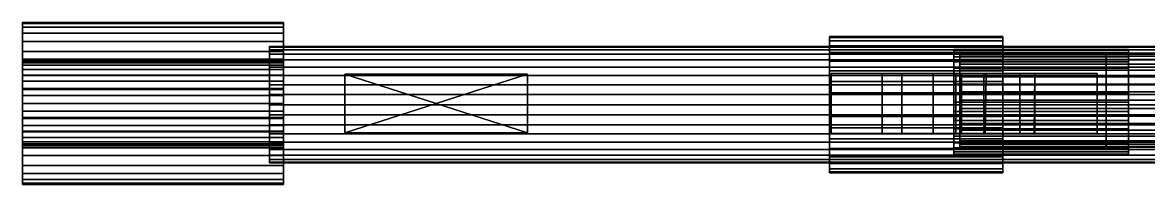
# Model space of a CAD drawing. Extents: x -1.17 to 1.57, y -0.07 to 0.07.
# Drawn here: x -1.171 to -0.647, y -0.039 to 0.037 of the extents above; entities that cross this region are included whole.
import ezdxf

# ---------------------------------------------------------------- set-up
doc = ezdxf.new("R2010")
doc.units = 0
doc.layers.add('CA_ON', color=88, linetype='CONTINUOUS')

msp = doc.modelspace()

# ---------------------------------------------------------------- meshes
at = {"layer": 'CA_ON'}
mesh = msp.add_polyface(dxfattribs=at)
corners = [(-1.1708, 0.012, 2.1026), (-1.0494, 0.012, 2.1026), (-1.0494, 0.0179, 2.1054), (-1.1708, 0.0179, 2.1054), (-1.1708, 0.0094, 2.1202), (-1.1708, 0.0233, 2.1092), (-1.1708, 0.0123, 2.1222), (-1.0494, 0.0233, 2.1092), (-1.1708, 0.0279, 2.1138), (-1.1708, 0.0149, 2.1248), (-1.0494, 0.0279, 2.1138), (-1.1708, 0.0317, 2.1192), (-1.1708, 0.0169, 2.1277), (-1.0494, 0.0317, 2.1192), (-1.0494, 0.0149, 2.1248), (-1.0494, 0.0169, 2.1277), (-1.1708, 0.0345, 2.1251), (-1.1708, 0.0185, 2.1309), (-1.0494, 0.0345, 2.1251), (-1.0494, 0.0185, 2.1309), (-1.1708, 0.0362, 2.1315), (-1.1708, 0.0194, 2.1344), (-1.0494, 0.0362, 2.1315), (-1.0494, 0.0194, 2.1344), (-1.1708, 0.0367, 2.138), (-1.1708, 0.0197, 2.138), (-1.0494, 0.0367, 2.138), (-1.0494, 0.0197, 2.138), (-1.1708, 0.0362, 2.1445), (-1.1708, 0.0194, 2.1416), (-1.0494, 0.0362, 2.1445), (-1.0494, 0.0194, 2.1416), (-1.1708, 0.0345, 2.1509), (-1.1708, 0.0185, 2.145), (-1.0494, 0.0345, 2.1509), (-1.0494, 0.0185, 2.145), (-1.1708, 0.0317, 2.1568), (-1.1708, 0.0169, 2.1483), (-1.0494, 0.0317, 2.1568), (-1.0494, 0.0169, 2.1483), (-1.1708, 0.0279, 2.1622), (-1.1708, 0.0149, 2.1512), (-1.0494, 0.0279, 2.1622), (-1.0494, 0.0149, 2.1512), (-1.1708, 0.0233, 2.1668), (-1.1708, 0.0123, 2.1538), (-1.0494, 0.0233, 2.1668), (-1.1708, 0.0179, 2.1706), (-1.1708, 0.0094, 2.1558), (-1.0494, 0.0179, 2.1706)]
mesh.append_faces([[corners[k] for k in face] for face in [(0, 1, 2, 3), (4, 3, 5, 6), (3, 2, 7, 5), (6, 5, 8, 9), (5, 7, 10, 8), (9, 8, 11, 12), (8, 10, 13, 11), (14, 9, 12, 15), (12, 11, 16, 17), (11, 13, 18, 16), (15, 12, 17, 19), (17, 16, 20, 21), (16, 18, 22, 20), (19, 17, 21, 23), (21, 20, 24, 25), (20, 22, 26, 24), (23, 21, 25, 27), (25, 24, 28, 29), (24, 26, 30, 28), (27, 25, 29, 31), (29, 28, 32, 33), (28, 30, 34, 32), (31, 29, 33, 35), (33, 32, 36, 37), (32, 34, 38, 36), (35, 33, 37, 39), (37, 36, 40, 41), (36, 38, 42, 40), (39, 37, 41, 43), (41, 40, 44, 45), (40, 42, 46, 44), (45, 44, 47, 48), (44, 46, 49, 47)]])
mesh = msp.add_polyface(dxfattribs=at)
corners = [(-1.0494, -0.0009, 2.1003), (-1.0494, -0.0009, 2.1174), (-1.0494, 0.0027, 2.1177), (-1.0494, 0.0056, 2.1009), (-1.0494, 0.0061, 2.1186), (-1.0494, 0.012, 2.1026), (-1.0494, 0.0094, 2.1202), (-1.0494, 0.0179, 2.1054), (-1.0494, 0.0123, 2.1222), (-1.0494, 0.0233, 2.1092), (-1.0494, 0.0149, 2.1248), (-1.0494, 0.0279, 2.1138), (-1.0494, 0.0169, 2.1277), (-1.0494, 0.0317, 2.1192), (-1.0494, 0.0185, 2.1309), (-1.0494, 0.0345, 2.1251), (-1.0494, 0.0194, 2.1344), (-1.0494, 0.0362, 2.1315), (-1.0494, 0.0197, 2.138), (-1.0494, 0.0367, 2.138), (-1.0494, 0.0194, 2.1416), (-1.0494, 0.0362, 2.1445), (-1.0494, 0.0185, 2.145), (-1.0494, 0.0345, 2.1509), (-1.0494, 0.0169, 2.1483), (-1.0494, 0.0317, 2.1568), (-1.0494, 0.0149, 2.1512), (-1.0494, 0.0279, 2.1622), (-1.0494, 0.0123, 2.1538), (-1.0494, 0.0233, 2.1668), (-1.0494, 0.0094, 2.1558), (-1.0494, 0.0179, 2.1706), (-1.0494, 0.0061, 2.1574), (-1.0494, 0.012, 2.1734), (-1.0494, 0.0027, 2.1583), (-1.0494, 0.0056, 2.1751), (-1.0494, -0.0009, 2.1586), (-1.0494, -0.0009, 2.1757), (-1.056, -0.0015, 2.1384), (-1.056, -0.0189, 2.1592), (-1.056, -0.0223, 2.1559), (-1.056, -0.025, 2.152), (-1.056, -0.027, 2.1477), (-1.056, -0.0282, 2.1432), (-1.056, -0.0286, 2.1384), (-1.056, -0.0282, 2.1337), (-1.056, -0.027, 2.1292), (-1.056, -0.025, 2.1249), (-1.056, -0.0223, 2.121), (-1.056, -0.0189, 2.1177), (-1.056, -0.0151, 2.1149), (-1.056, -0.0108, 2.1129), (-1.056, -0.0062, 2.1117), (-1.056, -0.0015, 2.1113)]
mesh.append_faces([[corners[k] for k in face] for face in [(0, 1, 2, 3), (3, 2, 4, 5), (5, 4, 6, 7), (7, 6, 8, 9), (9, 8, 10, 11), (11, 10, 12, 13), (13, 12, 14, 15), (15, 14, 16, 17), (17, 16, 18, 19), (19, 18, 20, 21), (21, 20, 22, 23), (23, 22, 24, 25), (25, 24, 26, 27), (27, 26, 28, 29), (29, 28, 30, 31), (31, 30, 32, 33), (33, 32, 34, 35), (35, 34, 36, 37), (38, 39, 40, 40), (38, 40, 41, 41), (38, 41, 42, 42), (38, 42, 43, 43), (38, 43, 44, 44), (38, 44, 45, 45), (38, 45, 46, 46), (38, 46, 47, 47), (38, 47, 48, 48), (38, 48, 49, 49), (38, 49, 50, 50), (38, 50, 51, 51), (38, 51, 52, 52), (38, 52, 53, 53)]])
mesh = msp.add_polyface(dxfattribs=at)
corners = [(-0.7956, -0.0015, 2.1384), (-0.7956, -0.0015, 2.1068), (-0.7956, 0.004, 2.1073), (-0.7956, 0.0093, 2.1087), (-0.7956, 0.0143, 2.111), (-0.7956, 0.0188, 2.1142), (-0.7956, 0.0228, 2.1181), (-0.7956, 0.0259, 2.1226), (-0.7956, 0.0282, 2.1276), (-0.7956, 0.0297, 2.1329), (-0.7956, 0.0302, 2.1384), (-0.7956, 0.0297, 2.1439), (-1.0494, -0.0009, 2.1757), (-1.0494, -0.0009, 2.1586), (-1.0494, -0.0045, 2.1583), (-1.0494, -0.0074, 2.1751), (-1.0494, -0.008, 2.1574), (-1.0494, -0.0138, 2.1734), (-1.0494, -0.0112, 2.1558), (-1.0494, -0.0197, 2.1706), (-1.0494, -0.0142, 2.1538), (-1.0494, -0.0251, 2.1668), (-1.0494, -0.0167, 2.1512), (-1.0494, -0.0298, 2.1622), (-1.0494, -0.0188, 2.1483), (-1.0494, -0.0335, 2.1568), (-1.0494, -0.0203, 2.145), (-1.0494, -0.0363, 2.1509), (-1.0494, -0.0212, 2.1416), (-1.0494, -0.038, 2.1445), (-1.0494, -0.0215, 2.138), (-1.0494, -0.0386, 2.138), (-1.0494, -0.0212, 2.1344), (-1.0494, -0.038, 2.1315), (-1.0494, -0.0203, 2.1309), (-1.0494, -0.0363, 2.1251), (-1.0494, -0.0188, 2.1277), (-1.0494, -0.0335, 2.1192), (-1.0494, -0.0167, 2.1248), (-1.0494, -0.0298, 2.1138), (-1.0494, -0.0142, 2.1222), (-1.0494, -0.0251, 2.1092), (-1.0494, -0.0112, 2.1202), (-1.0494, -0.0197, 2.1054), (-1.0494, -0.008, 2.1186), (-1.0494, -0.0138, 2.1026), (-1.0494, -0.0045, 2.1177), (-1.0494, -0.0074, 2.1009), (-1.0494, -0.0009, 2.1174), (-1.0494, -0.0009, 2.1003), (-1.021, -0.0146, 2.1536), (-0.936, -0.0146, 2.1536), (-0.936, 0.0127, 2.1536), (-1.021, 0.0127, 2.1536), (-0.9785, -0.0009, 2.2846)]
mesh.append_faces([[corners[k] for k in face] for face in [(0, 1, 2, 2), (0, 2, 3, 3), (0, 3, 4, 4), (0, 4, 5, 5), (0, 5, 6, 6), (0, 6, 7, 7), (0, 7, 8, 8), (0, 8, 9, 9), (0, 9, 10, 10), (0, 10, 11, 11), (12, 13, 14, 15), (15, 14, 16, 17), (17, 16, 18, 19), (19, 18, 20, 21), (21, 20, 22, 23), (23, 22, 24, 25), (25, 24, 26, 27), (27, 26, 28, 29), (29, 28, 30, 31), (31, 30, 32, 33), (33, 32, 34, 35), (35, 34, 36, 37), (37, 36, 38, 39), (39, 38, 40, 41), (41, 40, 42, 43), (43, 42, 44, 45), (45, 44, 46, 47), (47, 46, 48, 49), (50, 51, 52, 53), (54, 52, 51, 51), (54, 53, 52, 52), (54, 50, 53, 53), (54, 51, 50, 50)]])
mesh = msp.add_polyface(dxfattribs=at)
corners = [(-0.7475, 0.013, 2.1416), (-0.7475, 0.013, 2.1572), (-0.7712, 0.013, 2.1572), (-0.7712, 0.013, 2.1416), (-0.7949, 0.013, 2.1572), (-0.7949, 0.013, 2.1416), (-0.7475, 0.013, 2.1729), (-0.7712, 0.013, 2.1729), (-0.7949, 0.013, 2.1661), (-0.7558, 0.013, 2.1801), (-0.7949, 0.013, 2.1681), (-0.737, 0.013, 2.1935), (-0.762, 0.013, 2.1811), (-0.762, -0.0149, 2.1811), (-0.7949, -0.0149, 2.1681), (-0.7956, -0.0015, 2.1068), (-0.715, -0.0015, 2.1068), (-0.715, 0.004, 2.1073), (-0.7956, 0.004, 2.1073), (-0.715, 0.0093, 2.1087), (-0.7956, 0.0093, 2.1087), (-0.715, 0.0143, 2.111), (-0.7956, 0.0143, 2.111), (-0.715, 0.0188, 2.1142), (-0.7956, 0.0188, 2.1142), (-0.715, 0.0228, 2.1181), (-0.7956, 0.0228, 2.1181), (-0.715, 0.0259, 2.1226), (-0.7956, 0.0259, 2.1226), (-0.715, 0.0282, 2.1276), (-0.7956, 0.0282, 2.1276), (-0.715, 0.0297, 2.1329), (-0.7956, 0.0297, 2.1329), (-0.715, 0.0302, 2.1384), (-0.7956, 0.0302, 2.1384), (-0.715, 0.0297, 2.1439), (-0.7956, 0.0297, 2.1439), (-0.7956, -0.0015, 2.1384), (-0.7956, 0.0282, 2.1493), (-0.715, 0.0282, 2.1493), (-0.7956, 0.0259, 2.1543), (-0.715, 0.0259, 2.1543), (-0.7956, 0.0228, 2.1588), (-0.715, 0.0228, 2.1588), (-0.7956, 0.0188, 2.1627), (-0.715, 0.0188, 2.1627), (-0.7956, 0.0143, 2.1659), (-0.715, 0.0143, 2.1659), (-0.7956, 0.0093, 2.1682), (-0.715, 0.0093, 2.1682), (-0.7956, 0.004, 2.1696), (-0.715, 0.004, 2.1696), (-0.7956, -0.0015, 2.1701), (-0.715, -0.0015, 2.1701)]
mesh.append_faces([[corners[k] for k in face] for face in [(0, 1, 2, 3), (3, 2, 4, 5), (1, 6, 7, 2), (2, 7, 8, 4), (7, 9, 10, 8), (9, 11, 12, 10), (10, 12, 13, 14), (15, 16, 17, 18), (18, 17, 19, 20), (20, 19, 21, 22), (22, 21, 23, 24), (24, 23, 25, 26), (26, 25, 27, 28), (28, 27, 29, 30), (30, 29, 31, 32), (32, 31, 33, 34), (34, 33, 35, 36), (37, 36, 38, 38), (36, 35, 39, 38), (37, 38, 40, 40), (38, 39, 41, 40), (37, 40, 42, 42), (40, 41, 43, 42), (37, 42, 44, 44), (42, 43, 45, 44), (37, 44, 46, 46), (44, 45, 47, 46), (37, 46, 48, 48), (46, 47, 49, 48), (37, 48, 50, 50), (48, 49, 51, 50), (37, 50, 52, 52), (50, 51, 53, 52)]])
mesh = msp.add_polyface(dxfattribs=at)
corners = [(-0.7002, 0.013, 2.1416), (-0.7229, 0.013, 2.1572), (-0.7239, 0.013, 2.1572), (-0.7239, 0.013, 2.1416), (-0.7071, 0.013, 2.1729), (-0.7239, 0.013, 2.1729), (-0.7239, 0.013, 2.1885), (-0.7379, 0.013, 2.1804), (-0.7475, 0.013, 2.1729), (-0.7239, 0.013, 2.2041), (-0.7343, 0.013, 2.1952), (-0.7343, -0.0149, 2.1964), (-0.7239, -0.0149, 2.2041), (-0.715, -0.0015, 2.1068), (-0.715, -0.0015, 2.1384), (-0.715, 0.004, 2.1073), (-0.715, 0.0093, 2.1087), (-0.715, 0.0143, 2.111), (-0.715, 0.0188, 2.1142), (-0.715, 0.0228, 2.1181), (-0.715, 0.0259, 2.1226), (-0.715, 0.0282, 2.1276), (-0.715, 0.0297, 2.1329), (-0.715, 0.0302, 2.1384), (-0.715, 0.0297, 2.1439), (-0.715, 0.0282, 2.1493), (-0.715, 0.0259, 2.1543), (-0.715, 0.0228, 2.1588), (-0.715, 0.0188, 2.1627), (-0.715, 0.0143, 2.1659), (-0.715, 0.0093, 2.1682), (-0.715, 0.004, 2.1696), (-0.715, -0.0015, 2.1701), (-0.7351, 0.0006, 2.2158), (-0.7351, 0.0224, 2.2158), (-0.7351, 0.0221, 2.2196), (-0.7351, 0.0211, 2.2232), (-0.7351, 0.0195, 2.2265), (-0.7351, 0.0173, 2.2296), (-0.7351, 0.0146, 2.2322), (-0.7351, 0.0115, 2.2344), (-0.7351, 0.008, 2.236), (-0.7351, 0.0044, 2.2369), (-0.7351, 0.0006, 2.2372), (-0.7351, -0.0032, 2.1948), (-0.7351, 0.0006, 2.1944)]
mesh.append_faces([[corners[k] for k in face] for face in [(0, 1, 2, 3), (1, 4, 5, 2), (5, 6, 7, 8), (6, 9, 10, 7), (11, 10, 9, 12), (13, 14, 15, 15), (15, 14, 16, 16), (16, 14, 17, 17), (17, 14, 18, 18), (18, 14, 19, 19), (19, 14, 20, 20), (20, 14, 21, 21), (21, 14, 22, 22), (22, 14, 23, 23), (23, 14, 24, 24), (24, 14, 25, 25), (25, 14, 26, 26), (26, 14, 27, 27), (27, 14, 28, 28), (28, 14, 29, 29), (29, 14, 30, 30), (30, 14, 31, 31), (31, 14, 32, 32), (33, 34, 35, 35), (33, 35, 36, 36), (33, 36, 37, 37), (33, 37, 38, 38), (33, 38, 39, 39), (33, 39, 40, 40), (33, 40, 41, 41), (33, 41, 42, 42), (33, 42, 43, 43), (33, 44, 45, 45)]])
mesh = msp.add_polyface(dxfattribs=at)
corners = [(-1.0494, 0.0123, 2.1538), (-1.1708, 0.0123, 2.1538), (-1.1708, 0.0094, 2.1558), (-1.0494, 0.0094, 2.1558), (-1.1708, 0.0179, 2.1706), (-1.0494, 0.0179, 2.1706), (-1.0494, 0.012, 2.1734), (-1.1708, 0.012, 2.1734), (-1.1708, 0.0061, 2.1574), (-1.0494, 0.0061, 2.1574), (-1.0494, 0.0056, 2.1751), (-1.1708, 0.0056, 2.1751), (-1.1708, 0.0027, 2.1583), (-1.0494, 0.0027, 2.1583), (-1.0494, -0.0009, 2.1757), (-1.1708, -0.0009, 2.1757), (-1.1708, -0.0009, 2.1586), (-1.0494, -0.0009, 2.1586), (-1.0494, -0.0074, 2.1751), (-1.1708, -0.0074, 2.1751), (-1.1708, -0.0045, 2.1583), (-1.0494, -0.0045, 2.1583), (-1.1708, -0.008, 2.1574), (-1.0494, -0.008, 2.1574), (-1.0494, -0.008, 2.1186), (-1.1708, -0.008, 2.1186), (-1.1708, -0.0045, 2.1177), (-1.0494, -0.0045, 2.1177), (-1.1708, -0.0074, 2.1009), (-1.0494, -0.0074, 2.1009), (-1.0494, -0.0009, 2.1003), (-1.1708, -0.0009, 2.1003), (-1.1708, -0.0009, 2.1174), (-1.0494, -0.0009, 2.1174), (-1.056, -0.0015, 2.1384), (-1.056, -0.0015, 2.1113), (-1.056, 0.0032, 2.1117), (-1.056, 0.0078, 2.1129), (-1.056, 0.0121, 2.1149), (-1.056, 0.0159, 2.1177), (-1.056, 0.0193, 2.121), (-1.056, 0.022, 2.1249), (-1.056, 0.024, 2.1292), (-1.056, 0.0252, 2.1337), (-1.056, 0.0256, 2.1384), (-1.056, 0.0252, 2.1432), (-1.056, 0.024, 2.1477), (-1.056, 0.022, 2.152), (-1.056, 0.0193, 2.1559), (-1.056, 0.0159, 2.1592), (-1.056, 0.0121, 2.1619), (-1.056, 0.0078, 2.1639), (-1.056, 0.0032, 2.1652), (-1.056, -0.0015, 2.1656), (-1.056, -0.0062, 2.1652), (-1.056, -0.0108, 2.1639)]
mesh.append_faces([[corners[k] for k in face] for face in [(0, 1, 2, 3), (4, 5, 6, 7), (3, 2, 8, 9), (7, 6, 10, 11), (9, 8, 12, 13), (11, 10, 14, 15), (13, 12, 16, 17), (15, 14, 18, 19), (17, 16, 20, 21), (21, 20, 22, 23), (24, 25, 26, 27), (28, 29, 30, 31), (27, 26, 32, 33), (34, 35, 36, 36), (34, 36, 37, 37), (34, 37, 38, 38), (34, 38, 39, 39), (34, 39, 40, 40), (34, 40, 41, 41), (34, 41, 42, 42), (34, 42, 43, 43), (34, 43, 44, 44), (34, 44, 45, 45), (34, 45, 46, 46), (34, 46, 47, 47), (34, 47, 48, 48), (34, 48, 49, 49), (34, 49, 50, 50), (34, 50, 51, 51), (34, 51, 52, 52), (34, 52, 53, 53), (34, 53, 54, 54), (34, 54, 55, 55)]])
mesh = msp.add_polyface(dxfattribs=at)
corners = [(-0.667, 0.0044, 2.1948), (-0.5988, 0.0044, 2.1948), (-0.5988, 0.008, 2.1957), (-0.667, 0.008, 2.1957), (-0.5988, 0.0115, 2.1973), (-0.667, 0.0115, 2.1973), (-0.5988, 0.0146, 2.1994), (-0.667, 0.0146, 2.1994), (-0.5988, 0.0173, 2.2021), (-0.667, 0.0173, 2.2021), (-0.5988, 0.0195, 2.2051), (-0.667, 0.0195, 2.2051), (-0.5988, 0.0211, 2.2085), (-0.667, 0.0211, 2.2085), (-0.5988, 0.0221, 2.2121), (-0.667, 0.0221, 2.2121), (-0.5988, 0.0224, 2.2158), (-0.667, 0.0224, 2.2158), (-0.5988, 0.0221, 2.2196), (-0.667, 0.0221, 2.2196), (-0.5988, 0.0211, 2.2232), (-0.667, 0.0211, 2.2232), (-0.5988, 0.0195, 2.2265), (-0.667, 0.0195, 2.2265), (-0.5988, 0.0173, 2.2296), (-0.667, 0.0173, 2.2296), (-0.5988, 0.0146, 2.2322), (-0.667, 0.0146, 2.2322), (-0.5988, 0.0115, 2.2344), (-0.667, 0.0115, 2.2344), (-0.5988, 0.008, 2.236), (-0.667, 0.008, 2.236), (-0.5988, 0.0044, 2.2369), (-0.667, 0.0044, 2.2369), (-0.5988, 0.0006, 2.2372), (-0.667, 0.0006, 2.2372), (-0.2526, 0.0078, 2.1129), (-1.056, 0.0078, 2.1129), (-1.056, 0.0032, 2.1117), (-0.2526, 0.0032, 2.1117), (-0.2526, 0.0121, 2.1149), (-1.056, 0.0121, 2.1149), (-0.2526, 0.0159, 2.1177), (-1.056, 0.0159, 2.1177), (-0.2526, 0.0193, 2.121), (-1.056, 0.0193, 2.121), (-0.2526, 0.022, 2.1249), (-1.056, 0.022, 2.1249), (-0.2526, 0.024, 2.1292), (-1.056, 0.024, 2.1292), (-0.2526, 0.0252, 2.1337), (-1.056, 0.0252, 2.1337), (-0.2526, 0.0256, 2.1384), (-1.056, 0.0256, 2.1384), (-0.2526, 0.0252, 2.1432), (-1.056, 0.0252, 2.1432), (-0.2526, 0.024, 2.1477), (-1.056, 0.024, 2.1477), (-0.2526, 0.022, 2.152), (-1.056, 0.022, 2.152), (-0.2526, 0.0193, 2.1559), (-1.056, 0.0193, 2.1559), (-0.2526, 0.0159, 2.1592), (-1.056, 0.0159, 2.1592), (-0.2526, 0.0121, 2.1619), (-1.056, 0.0121, 2.1619), (-0.2526, 0.0078, 2.1639), (-1.056, 0.0078, 2.1639), (-0.2526, 0.0032, 2.1652), (-1.056, 0.0032, 2.1652)]
mesh.append_faces([[corners[k] for k in face] for face in [(0, 1, 2, 3), (3, 2, 4, 5), (5, 4, 6, 7), (7, 6, 8, 9), (9, 8, 10, 11), (11, 10, 12, 13), (13, 12, 14, 15), (15, 14, 16, 17), (17, 16, 18, 19), (19, 18, 20, 21), (21, 20, 22, 23), (23, 22, 24, 25), (25, 24, 26, 27), (27, 26, 28, 29), (29, 28, 30, 31), (31, 30, 32, 33), (33, 32, 34, 35), (36, 37, 38, 39), (40, 41, 37, 36), (42, 43, 41, 40), (44, 45, 43, 42), (46, 47, 45, 44), (48, 49, 47, 46), (50, 51, 49, 48), (52, 53, 51, 50), (54, 55, 53, 52), (56, 57, 55, 54), (58, 59, 57, 56), (60, 61, 59, 58), (62, 63, 61, 60), (64, 65, 63, 62), (66, 67, 65, 64), (68, 69, 67, 66)]])
mesh = msp.add_polyface(dxfattribs=at)
corners = [(-0.7239, 0.013, 2.1416), (-0.7239, 0.013, 2.1572), (-0.7475, 0.013, 2.1572), (-0.7475, 0.013, 2.1416), (-0.7239, 0.013, 2.1729), (-0.7475, 0.013, 2.1729), (-0.7379, 0.013, 2.1804), (-0.7558, 0.013, 2.1801), (-0.7712, 0.013, 2.1729), (-0.7343, 0.013, 2.1952), (-0.737, 0.013, 2.1935), (-0.737, -0.0149, 2.1947), (-0.7343, -0.0149, 2.1964), (-0.7379, -0.0004, 2.2158), (-0.7379, -0.0004, 2.1913), (-0.7379, 0.0039, 2.1917), (-0.7379, 0.008, 2.1928), (-0.7379, 0.0119, 2.1946), (-0.7379, 0.0154, 2.197), (-0.7379, 0.0184, 2.2), (-0.7379, 0.0208, 2.2035), (-0.7379, 0.0226, 2.2074), (-0.7379, 0.0237, 2.2115), (-0.7379, 0.0241, 2.2158), (-0.7379, 0.0237, 2.2201), (-0.7379, 0.0226, 2.2242), (-0.7379, 0.0208, 2.228), (-0.7379, 0.0184, 2.2315), (-0.7379, 0.0154, 2.2346), (-0.7379, 0.0119, 2.237), (-0.7379, 0.008, 2.2388), (-0.7379, 0.0039, 2.2399), (-0.7379, -0.0004, 2.2403), (-0.7351, 0.0006, 2.2158), (-0.7351, 0.0006, 2.1944), (-0.7351, 0.0044, 2.1948), (-0.7351, 0.008, 2.1957), (-0.7351, 0.0115, 2.1973), (-0.7351, 0.0146, 2.1994), (-0.7351, 0.0173, 2.2021), (-0.7351, 0.0195, 2.2051), (-0.7351, 0.0211, 2.2085), (-0.7351, 0.0221, 2.2121), (-0.7351, 0.0224, 2.2158)]
mesh.append_faces([[corners[k] for k in face] for face in [(0, 1, 2, 3), (1, 4, 5, 2), (5, 6, 7, 8), (6, 9, 10, 7), (11, 10, 9, 12), (13, 14, 15, 15), (13, 15, 16, 16), (13, 16, 17, 17), (13, 17, 18, 18), (13, 18, 19, 19), (13, 19, 20, 20), (13, 20, 21, 21), (13, 21, 22, 22), (13, 22, 23, 23), (13, 23, 24, 24), (13, 24, 25, 25), (13, 25, 26, 26), (13, 26, 27, 27), (13, 27, 28, 28), (13, 28, 29, 29), (13, 29, 30, 30), (13, 30, 31, 31), (13, 31, 32, 32), (33, 34, 35, 35), (33, 35, 36, 36), (33, 36, 37, 37), (33, 37, 38, 38), (33, 38, 39, 39), (33, 39, 40, 40), (33, 40, 41, 41), (33, 41, 42, 42), (33, 42, 43, 43)]])
mesh = msp.add_polyface(dxfattribs=at)
corners = [(-0.7071, -0.0149, 2.1729), (-0.6712, -0.0149, 2.1987), (-0.6712, 0.013, 2.1987), (-0.7071, 0.013, 2.1729), (-0.7002, -0.0149, 2.2041), (-0.7002, 0.013, 2.2041), (-0.6567, -0.0004, 2.1913), (-0.6567, -0.0004, 2.2158), (-0.6567, 0.0039, 2.1917), (-0.6567, 0.008, 2.1928), (-0.6567, 0.0119, 2.1946), (-0.6567, 0.0154, 2.197), (-0.6567, 0.0184, 2.2), (-0.6567, 0.0208, 2.2035), (-0.6567, 0.0226, 2.2074), (-0.6567, 0.0237, 2.2115), (-0.7379, 0.0237, 2.2115), (-0.6567, 0.0241, 2.2158), (-0.7379, 0.0241, 2.2158), (-0.6567, 0.0237, 2.2201), (-0.7379, 0.0237, 2.2201), (-0.6567, 0.0226, 2.2242), (-0.7379, 0.0226, 2.2242), (-0.6567, 0.0208, 2.228), (-0.7379, 0.0208, 2.228), (-0.6567, 0.0184, 2.2315), (-0.7379, 0.0184, 2.2315), (-0.6567, 0.0154, 2.2346), (-0.7379, 0.0154, 2.2346), (-0.6567, 0.0119, 2.237), (-0.7379, 0.0119, 2.237), (-0.6567, 0.008, 2.2388), (-0.7379, 0.008, 2.2388), (-0.6567, 0.0039, 2.2399), (-0.7379, 0.0039, 2.2399), (-0.6567, -0.0004, 2.2403), (-0.7379, -0.0004, 2.2403), (-0.6567, -0.0047, 2.2399), (-0.7379, -0.0047, 2.1917), (-0.6567, -0.0047, 2.1917), (-0.7379, -0.0004, 2.1913)]
mesh.append_faces([[corners[k] for k in face] for face in [(0, 1, 2, 3), (1, 4, 5, 2), (6, 7, 8, 8), (8, 7, 9, 9), (9, 7, 10, 10), (10, 7, 11, 11), (11, 7, 12, 12), (12, 7, 13, 13), (13, 7, 14, 14), (14, 7, 15, 15), (16, 15, 17, 18), (15, 7, 17, 17), (18, 17, 19, 20), (17, 7, 19, 19), (20, 19, 21, 22), (19, 7, 21, 21), (22, 21, 23, 24), (21, 7, 23, 23), (24, 23, 25, 26), (23, 7, 25, 25), (26, 25, 27, 28), (25, 7, 27, 27), (28, 27, 29, 30), (27, 7, 29, 29), (30, 29, 31, 32), (29, 7, 31, 31), (32, 31, 33, 34), (31, 7, 33, 33), (34, 33, 35, 36), (33, 7, 35, 35), (35, 7, 37, 37), (38, 39, 6, 40), (39, 7, 6, 6)]])
mesh = msp.add_polyface(dxfattribs=at)
corners = [(-0.7005, -0.0149, 2.1416), (-0.7233, -0.0149, 2.1572), (-0.7229, 0.013, 2.1572), (-0.7002, 0.013, 2.1416), (-0.7071, 0.013, 2.1729), (-0.6712, 0.013, 2.1987), (-0.7239, 0.013, 2.1885), (-0.7239, 0.013, 2.1729), (-0.7002, 0.013, 2.2041), (-0.7239, 0.013, 2.2041), (-0.7239, -0.0149, 2.2041), (-0.7002, -0.0149, 2.2041), (-0.7239, 0.013, 2.1416), (-0.7239, -0.0149, 2.1416), (-0.7379, -0.0004, 2.1913), (-0.6567, -0.0004, 2.1913), (-0.6567, 0.0039, 2.1917), (-0.7379, 0.0039, 2.1917), (-0.6567, 0.008, 2.1928), (-0.7379, 0.008, 2.1928), (-0.6567, 0.0119, 2.1946), (-0.7379, 0.0119, 2.1946), (-0.6567, 0.0154, 2.197), (-0.7379, 0.0154, 2.197), (-0.6567, 0.0184, 2.2), (-0.7379, 0.0184, 2.2), (-0.6567, 0.0208, 2.2035), (-0.7379, 0.0208, 2.2035), (-0.6567, 0.0226, 2.2074), (-0.7379, 0.0226, 2.2074), (-0.6567, 0.0237, 2.2115), (-0.7379, 0.0237, 2.2115), (-0.7351, 0.0006, 2.1944), (-0.667, 0.0006, 2.1944), (-0.667, 0.0044, 2.1948), (-0.7351, 0.0044, 2.1948), (-0.667, 0.008, 2.1957), (-0.7351, 0.008, 2.1957), (-0.667, 0.0115, 2.1973), (-0.7351, 0.0115, 2.1973), (-0.667, 0.0146, 2.1994), (-0.7351, 0.0146, 2.1994), (-0.667, 0.0173, 2.2021), (-0.7351, 0.0173, 2.2021), (-0.667, 0.0195, 2.2051), (-0.7351, 0.0195, 2.2051), (-0.667, 0.0211, 2.2085), (-0.7351, 0.0211, 2.2085), (-0.667, 0.0221, 2.2121), (-0.7351, 0.0221, 2.2121), (-0.667, 0.0224, 2.2158), (-0.7351, 0.0224, 2.2158), (-0.667, 0.0221, 2.2196), (-0.7351, 0.0221, 2.2196), (-0.667, 0.0211, 2.2232), (-0.7351, 0.0211, 2.2232), (-0.667, 0.0195, 2.2265), (-0.7351, 0.0195, 2.2265), (-0.667, 0.0173, 2.2296), (-0.7351, 0.0173, 2.2296), (-0.667, 0.0146, 2.2322), (-0.7351, 0.0146, 2.2322), (-0.667, 0.0115, 2.2344), (-0.7351, 0.0115, 2.2344), (-0.667, 0.008, 2.236), (-0.7351, 0.008, 2.236), (-0.667, 0.0044, 2.2369), (-0.7351, 0.0044, 2.2369), (-0.667, 0.0006, 2.2372), (-0.7351, 0.0006, 2.2372), (-0.667, -0.0032, 2.2369), (-0.7351, -0.0032, 2.2369), (-0.7351, -0.0032, 2.1948), (-0.667, -0.0032, 2.1948)]
mesh.append_faces([[corners[k] for k in face] for face in [(0, 1, 2, 3), (4, 5, 6, 7), (5, 8, 9, 6), (10, 9, 8, 11), (12, 13, 0, 3), (14, 15, 16, 17), (17, 16, 18, 19), (19, 18, 20, 21), (21, 20, 22, 23), (23, 22, 24, 25), (25, 24, 26, 27), (27, 26, 28, 29), (29, 28, 30, 31), (32, 33, 34, 35), (35, 34, 36, 37), (37, 36, 38, 39), (39, 38, 40, 41), (41, 40, 42, 43), (43, 42, 44, 45), (45, 44, 46, 47), (47, 46, 48, 49), (49, 48, 50, 51), (51, 50, 52, 53), (53, 52, 54, 55), (55, 54, 56, 57), (57, 56, 58, 59), (59, 58, 60, 61), (61, 60, 62, 63), (63, 62, 64, 65), (65, 64, 66, 67), (67, 66, 68, 69), (69, 68, 70, 71), (72, 73, 33, 32)]])
mesh = msp.add_polyface(dxfattribs=at)
corners = [(-0.5988, 0.0006, 2.1944), (-0.5307, 0.0006, 2.1944), (-0.5307, 0.0044, 2.1948), (-0.5988, 0.0044, 2.1948), (-0.5307, 0.008, 2.1957), (-0.5988, 0.008, 2.1957), (-0.5307, 0.0115, 2.1973), (-0.5988, 0.0115, 2.1973), (-0.5307, 0.0146, 2.1994), (-0.5988, 0.0146, 2.1994), (-0.5307, 0.0173, 2.2021), (-0.5988, 0.0173, 2.2021), (-0.5307, 0.0195, 2.2051), (-0.5988, 0.0195, 2.2051), (-0.5307, 0.0211, 2.2085), (-0.5988, 0.0211, 2.2085), (-0.5307, 0.0221, 2.2121), (-0.5988, 0.0221, 2.2121), (-0.5307, 0.0224, 2.2158), (-0.5988, 0.0224, 2.2158), (-0.5307, 0.0221, 2.2196), (-0.5988, 0.0221, 2.2196), (-0.5307, 0.0211, 2.2232), (-0.5988, 0.0211, 2.2232), (-0.5307, 0.0195, 2.2265), (-0.5988, 0.0195, 2.2265), (-0.5307, 0.0173, 2.2296), (-0.5988, 0.0173, 2.2296), (-0.5307, 0.0146, 2.2322), (-0.5988, 0.0146, 2.2322), (-0.5307, 0.0115, 2.2344), (-0.5988, 0.0115, 2.2344), (-0.5307, 0.008, 2.236), (-0.5988, 0.008, 2.236), (-0.5307, 0.0044, 2.2369), (-0.5988, 0.0044, 2.2369), (-0.5307, 0.0006, 2.2372), (-0.5988, 0.0006, 2.2372), (-0.5307, -0.0032, 2.2369), (-0.5988, -0.0032, 2.2369), (-0.5307, -0.0069, 2.236), (-0.5988, -0.0069, 2.236), (-0.5307, -0.0103, 2.2344), (-0.5988, -0.0103, 2.2344), (-0.5307, -0.0134, 2.2322), (-0.5988, -0.0134, 2.2322), (-0.5307, -0.0161, 2.2296), (-0.5988, -0.0161, 2.2296), (-0.5307, -0.0183, 2.2265), (-0.5988, -0.0183, 2.2265), (-0.5307, -0.0199, 2.2232), (-0.5988, -0.0199, 2.2232), (-0.667, -0.0199, 2.2085), (-0.5988, -0.0199, 2.2085), (-0.5988, -0.0183, 2.2051), (-0.667, -0.0183, 2.2051), (-0.5988, -0.0161, 2.2021), (-0.667, -0.0161, 2.2021), (-0.5988, -0.0134, 2.1994), (-0.667, -0.0134, 2.1994), (-0.5988, -0.0103, 2.1973), (-0.667, -0.0103, 2.1973), (-0.5988, -0.0069, 2.1957), (-0.667, -0.0069, 2.1957), (-0.5988, -0.0032, 2.1948), (-0.667, -0.0032, 2.1948), (-0.667, 0.0006, 2.1944)]
mesh.append_faces([[corners[k] for k in face] for face in [(0, 1, 2, 3), (3, 2, 4, 5), (5, 4, 6, 7), (7, 6, 8, 9), (9, 8, 10, 11), (11, 10, 12, 13), (13, 12, 14, 15), (15, 14, 16, 17), (17, 16, 18, 19), (19, 18, 20, 21), (21, 20, 22, 23), (23, 22, 24, 25), (25, 24, 26, 27), (27, 26, 28, 29), (29, 28, 30, 31), (31, 30, 32, 33), (33, 32, 34, 35), (35, 34, 36, 37), (37, 36, 38, 39), (39, 38, 40, 41), (41, 40, 42, 43), (43, 42, 44, 45), (45, 44, 46, 47), (47, 46, 48, 49), (49, 48, 50, 51), (52, 53, 54, 55), (55, 54, 56, 57), (57, 56, 58, 59), (59, 58, 60, 61), (61, 60, 62, 63), (63, 62, 64, 65), (65, 64, 0, 66)]])
mesh = msp.add_polyface(dxfattribs=at)
corners = [(-1.1708, -0.0009, 2.1174), (-1.1708, -0.0009, 2.1003), (-1.1708, 0.0056, 2.1009), (-1.1708, 0.0027, 2.1177), (-1.0494, -0.0009, 2.1003), (-1.0494, 0.0056, 2.1009), (-1.0494, -0.0009, 2.1174), (-1.0494, 0.0027, 2.1177), (-1.1708, 0.012, 2.1026), (-1.1708, 0.0061, 2.1186), (-1.0494, 0.012, 2.1026), (-1.0494, 0.0061, 2.1186), (-1.1708, 0.0179, 2.1054), (-1.1708, 0.0094, 2.1202), (-1.0494, 0.0094, 2.1202), (-1.1708, 0.0123, 2.1222), (-1.0494, 0.0123, 2.1222), (-1.1708, 0.0149, 2.1248), (-1.0494, 0.0149, 2.1248), (-1.0494, 0.0149, 2.1512), (-1.1708, 0.0149, 2.1512), (-1.1708, 0.0123, 2.1538), (-1.0494, 0.0123, 2.1538), (-1.1708, 0.0094, 2.1558), (-1.1708, 0.0179, 2.1706), (-1.1708, 0.012, 2.1734), (-1.1708, 0.0061, 2.1574), (-1.1708, 0.0056, 2.1751), (-1.1708, 0.0027, 2.1583), (-1.1708, -0.0009, 2.1757), (-1.1708, -0.0009, 2.1586), (-1.1708, -0.0074, 2.1751), (-1.1708, -0.0045, 2.1583), (-1.1708, -0.0138, 2.1734), (-1.1708, -0.008, 2.1574), (-1.1708, -0.0197, 2.1706), (-1.1708, -0.0112, 2.1558), (-1.1708, -0.0251, 2.1668), (-1.1708, -0.0142, 2.1538), (-1.1708, -0.0298, 2.1622), (-1.1708, -0.0167, 2.1512), (-1.1708, -0.0335, 2.1568), (-1.1708, -0.0188, 2.1483), (-1.1708, -0.0363, 2.1509), (-1.1708, -0.0203, 2.145), (-1.1708, -0.038, 2.1445), (-1.1708, -0.0212, 2.1416), (-1.1708, -0.0386, 2.138), (-1.1708, -0.0215, 2.138), (-1.1708, -0.038, 2.1315), (-1.1708, -0.0212, 2.1344), (-1.1708, -0.0363, 2.1251), (-1.1708, -0.0203, 2.1309), (-1.1708, -0.0335, 2.1192), (-1.1708, -0.0188, 2.1277), (-1.1708, -0.0298, 2.1138), (-1.1708, -0.0167, 2.1248), (-1.1708, -0.0251, 2.1092), (-1.1708, -0.0142, 2.1222), (-1.1708, -0.0197, 2.1054), (-1.1708, -0.0112, 2.1202), (-1.1708, -0.0138, 2.1026), (-1.1708, -0.008, 2.1186), (-1.1708, -0.0074, 2.1009), (-1.1708, -0.0045, 2.1177)]
mesh.append_faces([[corners[k] for k in face] for face in [(0, 1, 2, 3), (1, 4, 5, 2), (6, 0, 3, 7), (3, 2, 8, 9), (2, 5, 10, 8), (7, 3, 9, 11), (9, 8, 12, 13), (11, 9, 13, 14), (14, 13, 15, 16), (16, 15, 17, 18), (19, 20, 21, 22), (23, 24, 25, 26), (26, 25, 27, 28), (28, 27, 29, 30), (30, 29, 31, 32), (32, 31, 33, 34), (34, 33, 35, 36), (36, 35, 37, 38), (38, 37, 39, 40), (40, 39, 41, 42), (42, 41, 43, 44), (44, 43, 45, 46), (46, 45, 47, 48), (48, 47, 49, 50), (50, 49, 51, 52), (52, 51, 53, 54), (54, 53, 55, 56), (56, 55, 57, 58), (58, 57, 59, 60), (60, 59, 61, 62), (62, 61, 63, 64), (64, 63, 1, 0)]])
mesh = msp.add_polyface(dxfattribs=at)
corners = [(-0.7949, -0.0149, 2.1416), (-0.7949, -0.0149, 2.1572), (-0.7712, -0.0149, 2.1572), (-0.7712, -0.0149, 2.1416), (-0.7475, -0.0149, 2.1572), (-0.7475, -0.0149, 2.1416), (-0.7949, -0.0149, 2.1661), (-0.7712, -0.0149, 2.1729), (-0.7475, -0.0149, 2.1729), (-0.7949, -0.0149, 2.1681), (-0.7569, -0.0149, 2.1785), (-0.7475, -0.0149, 2.1811), (-0.762, -0.0149, 2.1811), (-0.737, -0.0149, 2.1947), (-0.7949, 0.013, 2.1416), (-0.7949, 0.013, 2.1572), (-0.7949, 0.013, 2.1661), (-0.7949, 0.013, 2.1681), (-0.7712, 0.013, 2.1416), (-0.7475, 0.013, 2.1416), (-0.7956, -0.0015, 2.1384), (-0.7956, -0.0015, 2.1701), (-0.7956, -0.007, 2.1696), (-0.715, -0.0015, 2.1701), (-0.715, -0.007, 2.1696), (-0.7956, -0.0123, 2.1682), (-0.715, -0.0123, 2.1682), (-0.7956, -0.0173, 2.1659), (-0.7956, -0.0219, 2.1627), (-0.7956, -0.0258, 2.1588), (-0.7956, -0.0289, 2.1543), (-0.7956, -0.0313, 2.1493), (-0.7956, -0.0327, 2.1439), (-0.7956, -0.0332, 2.1384), (-0.7956, -0.0327, 2.1329), (-0.7956, -0.0313, 2.1276), (-0.7956, -0.0289, 2.1226), (-0.7956, -0.0258, 2.1181), (-0.7956, -0.0219, 2.1142), (-0.7956, -0.0173, 2.111), (-0.7956, -0.0123, 2.1087), (-0.7956, -0.007, 2.1073), (-0.7956, -0.0015, 2.1068)]
mesh.append_faces([[corners[k] for k in face] for face in [(0, 1, 2, 3), (3, 2, 4, 5), (1, 6, 7, 2), (2, 7, 8, 4), (6, 9, 10, 7), (7, 10, 11, 8), (10, 9, 12, 13), (14, 15, 1, 0), (15, 16, 6, 1), (16, 17, 9, 6), (14, 0, 3, 18), (18, 3, 5, 19), (20, 21, 22, 22), (21, 23, 24, 22), (20, 22, 25, 25), (22, 24, 26, 25), (20, 25, 27, 27), (20, 27, 28, 28), (20, 28, 29, 29), (20, 29, 30, 30), (20, 30, 31, 31), (20, 31, 32, 32), (20, 32, 33, 33), (20, 33, 34, 34), (20, 34, 35, 35), (20, 35, 36, 36), (20, 36, 37, 37), (20, 37, 38, 38), (20, 38, 39, 39), (20, 39, 40, 40), (20, 40, 41, 41), (20, 41, 42, 42)]])
mesh = msp.add_polyface(dxfattribs=at)
corners = [(-0.7569, -0.0149, 2.1785), (-0.737, -0.0149, 2.1947), (-0.7343, -0.0149, 2.1964), (-0.7475, -0.0149, 2.1811), (-0.762, -0.0149, 2.1811), (-0.762, 0.013, 2.1811), (-0.737, 0.013, 2.1935), (-0.7379, -0.0004, 2.2158), (-0.7379, -0.0004, 2.2403), (-0.7379, -0.0047, 2.2399), (-0.7379, -0.0088, 2.2388), (-0.7379, -0.0127, 2.237), (-0.7379, -0.0162, 2.2346), (-0.7379, -0.0192, 2.2315), (-0.7379, -0.0216, 2.228), (-0.7379, -0.0234, 2.2242), (-0.7379, -0.0245, 2.2201), (-0.7379, -0.0249, 2.2158), (-0.7379, -0.0245, 2.2115), (-0.7379, -0.0234, 2.2074), (-0.7379, -0.0216, 2.2035), (-0.7379, -0.0192, 2.2), (-0.7379, -0.0162, 2.197), (-0.7956, -0.0123, 2.1682), (-0.715, -0.0123, 2.1682), (-0.715, -0.0173, 2.1659), (-0.7956, -0.0173, 2.1659), (-0.715, -0.0219, 2.1627), (-0.7956, -0.0219, 2.1627), (-0.715, -0.0258, 2.1588), (-0.7956, -0.0258, 2.1588), (-0.715, -0.0289, 2.1543), (-0.7956, -0.0289, 2.1543), (-0.715, -0.0313, 2.1493), (-0.7956, -0.0313, 2.1493), (-0.715, -0.0327, 2.1439), (-0.7956, -0.0327, 2.1439), (-0.715, -0.0332, 2.1384), (-0.7956, -0.0332, 2.1384), (-0.715, -0.0327, 2.1329), (-0.7956, -0.0327, 2.1329), (-0.715, -0.0313, 2.1276), (-0.7956, -0.0313, 2.1276), (-0.715, -0.0289, 2.1226), (-0.7956, -0.0289, 2.1226), (-0.715, -0.0258, 2.1181), (-0.7956, -0.0258, 2.1181), (-0.715, -0.0219, 2.1142), (-0.7956, -0.0219, 2.1142), (-0.715, -0.0173, 2.111), (-0.7956, -0.0173, 2.111), (-0.715, -0.0123, 2.1087), (-0.7956, -0.0123, 2.1087), (-0.715, -0.007, 2.1073), (-0.7956, -0.007, 2.1073), (-0.715, -0.0015, 2.1068), (-0.7956, -0.0015, 2.1068)]
mesh.append_faces([[corners[k] for k in face] for face in [(0, 1, 2, 3), (4, 5, 6, 1), (7, 8, 9, 9), (7, 9, 10, 10), (7, 10, 11, 11), (7, 11, 12, 12), (7, 12, 13, 13), (7, 13, 14, 14), (7, 14, 15, 15), (7, 15, 16, 16), (7, 16, 17, 17), (7, 17, 18, 18), (7, 18, 19, 19), (7, 19, 20, 20), (7, 20, 21, 21), (7, 21, 22, 22), (23, 24, 25, 26), (26, 25, 27, 28), (28, 27, 29, 30), (30, 29, 31, 32), (32, 31, 33, 34), (34, 33, 35, 36), (36, 35, 37, 38), (38, 37, 39, 40), (40, 39, 41, 42), (42, 41, 43, 44), (44, 43, 45, 46), (46, 45, 47, 48), (48, 47, 49, 50), (50, 49, 51, 52), (52, 51, 53, 54), (54, 53, 55, 56)]])
mesh = msp.add_polyface(dxfattribs=at)
corners = [(-0.7475, -0.0149, 2.1416), (-0.7475, -0.0149, 2.1572), (-0.7239, -0.0149, 2.1572), (-0.7239, -0.0149, 2.1416), (-0.7233, -0.0149, 2.1572), (-0.7005, -0.0149, 2.1416), (-0.7475, -0.0149, 2.1729), (-0.7239, -0.0149, 2.1729), (-0.7071, -0.0149, 2.1729), (-0.7475, -0.0149, 2.1811), (-0.7239, -0.0149, 2.1885), (-0.7343, -0.0149, 2.1964), (-0.7239, -0.0149, 2.2041), (-0.7071, 0.013, 2.1729), (-0.7229, 0.013, 2.1572), (-0.7475, 0.013, 2.1416), (-0.7239, 0.013, 2.1416), (-0.7379, -0.0004, 2.2158), (-0.7379, -0.0162, 2.197), (-0.7379, -0.0127, 2.1946), (-0.7379, -0.0088, 2.1928), (-0.7379, -0.0047, 2.1917), (-0.7379, -0.0004, 2.1913), (-0.715, -0.0015, 2.1701), (-0.715, -0.0015, 2.1384), (-0.715, -0.007, 2.1696), (-0.715, -0.0123, 2.1682), (-0.715, -0.0173, 2.1659), (-0.715, -0.0219, 2.1627), (-0.7351, 0.0006, 2.2158), (-0.7351, 0.0006, 2.2372), (-0.7351, -0.0032, 2.2369), (-0.7351, -0.0069, 2.236), (-0.7351, -0.0103, 2.2344), (-0.7351, -0.0134, 2.2322), (-0.7351, -0.0161, 2.2296), (-0.7351, -0.0183, 2.2265), (-0.7351, -0.0199, 2.2232), (-0.7351, -0.0209, 2.2196), (-0.7351, -0.0212, 2.2158), (-0.7351, -0.0209, 2.2121), (-0.7351, -0.0199, 2.2085), (-0.7351, -0.0183, 2.2051), (-0.7351, -0.0161, 2.2021), (-0.7351, -0.0134, 2.1994), (-0.7351, -0.0103, 2.1973), (-0.7351, -0.0069, 2.1957), (-0.7351, -0.0032, 2.1948)]
mesh.append_faces([[corners[k] for k in face] for face in [(0, 1, 2, 3), (3, 2, 4, 5), (1, 6, 7, 2), (2, 7, 8, 4), (6, 9, 10, 7), (9, 11, 12, 10), (4, 8, 13, 14), (15, 0, 3, 16), (17, 18, 19, 19), (17, 19, 20, 20), (17, 20, 21, 21), (17, 21, 22, 22), (23, 24, 25, 25), (25, 24, 26, 26), (26, 24, 27, 27), (27, 24, 28, 28), (29, 30, 31, 31), (29, 31, 32, 32), (29, 32, 33, 33), (29, 33, 34, 34), (29, 34, 35, 35), (29, 35, 36, 36), (29, 36, 37, 37), (29, 37, 38, 38), (29, 38, 39, 39), (29, 39, 40, 40), (29, 40, 41, 41), (29, 41, 42, 42), (29, 42, 43, 43), (29, 43, 44, 44), (29, 44, 45, 45), (29, 45, 46, 46), (29, 46, 47, 47)]])
mesh = msp.add_polyface(dxfattribs=at)
corners = [(-0.667, 0.0006, 2.1944), (-0.5988, 0.0006, 2.1944), (-0.5988, 0.0044, 2.1948), (-0.667, 0.0044, 2.1948), (-0.667, 0.0006, 2.2372), (-0.5988, 0.0006, 2.2372), (-0.5988, -0.0032, 2.2369), (-0.667, -0.0032, 2.2369), (-0.5988, -0.0069, 2.236), (-0.667, -0.0069, 2.236), (-0.5988, -0.0103, 2.2344), (-0.667, -0.0103, 2.2344), (-0.5988, -0.0134, 2.2322), (-0.667, -0.0134, 2.2322), (-0.5988, -0.0161, 2.2296), (-0.667, -0.0161, 2.2296), (-0.5988, -0.0183, 2.2265), (-0.667, -0.0183, 2.2265), (-0.5988, -0.0199, 2.2232), (-0.667, -0.0199, 2.2232), (-0.5988, -0.0209, 2.2196), (-0.667, -0.0209, 2.2196), (-0.5988, -0.0212, 2.2158), (-0.667, -0.0212, 2.2158), (-0.5988, -0.0209, 2.2121), (-0.667, -0.0209, 2.2121), (-0.5988, -0.0199, 2.2085), (-0.667, -0.0199, 2.2085), (-0.2526, 0.0032, 2.1117), (-1.056, 0.0032, 2.1117), (-1.056, -0.0015, 2.1113), (-0.2526, -0.0015, 2.1113), (-0.2526, -0.0015, 2.1656), (-1.056, -0.0015, 2.1656), (-1.056, 0.0032, 2.1652), (-0.2526, 0.0032, 2.1652), (-0.2526, -0.0062, 2.1652), (-1.056, -0.0062, 2.1652), (-0.2526, -0.0108, 2.1639), (-1.056, -0.0108, 2.1639), (-0.2526, -0.0151, 2.1619), (-1.056, -0.0151, 2.1619), (-0.2526, -0.0189, 2.1592), (-1.056, -0.0189, 2.1592), (-0.2526, -0.0223, 2.1559), (-1.056, -0.0223, 2.1559), (-0.2526, -0.025, 2.152), (-1.056, -0.025, 2.152), (-0.2526, -0.027, 2.1477), (-1.056, -0.027, 2.1477), (-0.2526, -0.0282, 2.1432), (-1.056, -0.0282, 2.1432), (-0.2526, -0.0286, 2.1384), (-1.056, -0.0286, 2.1384), (-0.2526, -0.0282, 2.1337), (-1.056, -0.0282, 2.1337), (-0.2526, -0.027, 2.1292), (-1.056, -0.027, 2.1292), (-0.2526, -0.025, 2.1249), (-1.056, -0.025, 2.1249), (-0.2526, -0.0223, 2.121), (-1.056, -0.0223, 2.121), (-0.2526, -0.0189, 2.1177), (-1.056, -0.0189, 2.1177), (-0.2526, -0.0151, 2.1149), (-1.056, -0.0151, 2.1149), (-0.2526, -0.0108, 2.1129), (-1.056, -0.0108, 2.1129), (-0.2526, -0.0062, 2.1117), (-1.056, -0.0062, 2.1117)]
mesh.append_faces([[corners[k] for k in face] for face in [(0, 1, 2, 3), (4, 5, 6, 7), (7, 6, 8, 9), (9, 8, 10, 11), (11, 10, 12, 13), (13, 12, 14, 15), (15, 14, 16, 17), (17, 16, 18, 19), (19, 18, 20, 21), (21, 20, 22, 23), (23, 22, 24, 25), (25, 24, 26, 27), (28, 29, 30, 31), (32, 33, 34, 35), (36, 37, 33, 32), (38, 39, 37, 36), (40, 41, 39, 38), (42, 43, 41, 40), (44, 45, 43, 42), (46, 47, 45, 44), (48, 49, 47, 46), (50, 51, 49, 48), (52, 53, 51, 50), (54, 55, 53, 52), (56, 57, 55, 54), (58, 59, 57, 56), (60, 61, 59, 58), (62, 63, 61, 60), (64, 65, 63, 62), (66, 67, 65, 64), (68, 69, 67, 66), (31, 30, 69, 68)]])
mesh = msp.add_polyface(dxfattribs=at)
corners = [(-1.1708, -0.0074, 2.1751), (-1.0494, -0.0074, 2.1751), (-1.0494, -0.0138, 2.1734), (-1.1708, -0.0138, 2.1734), (-1.0494, -0.0197, 2.1706), (-1.1708, -0.0197, 2.1706), (-1.0494, -0.008, 2.1574), (-1.1708, -0.008, 2.1574), (-1.1708, -0.0112, 2.1558), (-1.0494, -0.0112, 2.1558), (-1.0494, -0.0251, 2.1668), (-1.1708, -0.0251, 2.1668), (-1.1708, -0.0142, 2.1538), (-1.0494, -0.0142, 2.1538), (-1.0494, -0.0298, 2.1622), (-1.1708, -0.0298, 2.1622), (-1.1708, -0.0167, 2.1512), (-1.0494, -0.0167, 2.1512), (-1.0494, -0.0335, 2.1568), (-1.1708, -0.0335, 2.1568), (-1.1708, -0.0188, 2.1483), (-1.0494, -0.0188, 2.1483), (-1.0494, -0.0363, 2.1509), (-1.1708, -0.0363, 2.1509), (-1.1708, -0.0203, 2.145), (-1.0494, -0.0203, 2.145), (-1.0494, -0.038, 2.1445), (-1.1708, -0.038, 2.1445), (-1.1708, -0.0212, 2.1416), (-1.0494, -0.0212, 2.1416), (-1.0494, -0.0386, 2.138), (-1.1708, -0.0386, 2.138), (-1.1708, -0.0215, 2.138), (-1.0494, -0.0215, 2.138), (-1.0494, -0.038, 2.1315), (-1.1708, -0.038, 2.1315), (-1.1708, -0.0212, 2.1344), (-1.0494, -0.0212, 2.1344), (-1.0494, -0.0363, 2.1251), (-1.1708, -0.0363, 2.1251), (-1.1708, -0.0203, 2.1309), (-1.0494, -0.0203, 2.1309), (-1.0494, -0.0335, 2.1192), (-1.1708, -0.0335, 2.1192), (-1.1708, -0.0188, 2.1277), (-1.0494, -0.0188, 2.1277), (-1.0494, -0.0298, 2.1138), (-1.1708, -0.0298, 2.1138), (-1.1708, -0.0167, 2.1248), (-1.0494, -0.0167, 2.1248), (-1.0494, -0.0251, 2.1092), (-1.1708, -0.0251, 2.1092), (-1.1708, -0.0142, 2.1222), (-1.0494, -0.0142, 2.1222), (-1.0494, -0.0197, 2.1054), (-1.1708, -0.0197, 2.1054), (-1.1708, -0.0112, 2.1202), (-1.0494, -0.0112, 2.1202), (-1.0494, -0.0138, 2.1026), (-1.1708, -0.0138, 2.1026), (-1.1708, -0.008, 2.1186), (-1.0494, -0.008, 2.1186), (-1.0494, -0.0074, 2.1009), (-1.1708, -0.0074, 2.1009), (-1.056, -0.0015, 2.1384), (-1.056, -0.0108, 2.1639), (-1.056, -0.0151, 2.1619), (-1.056, -0.0189, 2.1592)]
mesh.append_faces([[corners[k] for k in face] for face in [(0, 1, 2, 3), (3, 2, 4, 5), (6, 7, 8, 9), (5, 4, 10, 11), (9, 8, 12, 13), (11, 10, 14, 15), (13, 12, 16, 17), (15, 14, 18, 19), (17, 16, 20, 21), (19, 18, 22, 23), (21, 20, 24, 25), (23, 22, 26, 27), (25, 24, 28, 29), (27, 26, 30, 31), (29, 28, 32, 33), (31, 30, 34, 35), (33, 32, 36, 37), (35, 34, 38, 39), (37, 36, 40, 41), (39, 38, 42, 43), (41, 40, 44, 45), (43, 42, 46, 47), (45, 44, 48, 49), (47, 46, 50, 51), (49, 48, 52, 53), (51, 50, 54, 55), (53, 52, 56, 57), (55, 54, 58, 59), (57, 56, 60, 61), (59, 58, 62, 63), (64, 65, 66, 66), (64, 66, 67, 67)]])
mesh = msp.add_polyface(dxfattribs=at)
corners = [(-0.7379, -0.0004, 2.2403), (-0.6567, -0.0004, 2.2403), (-0.6567, -0.0047, 2.2399), (-0.7379, -0.0047, 2.2399), (-0.6567, -0.0088, 2.2388), (-0.7379, -0.0088, 2.2388), (-0.6567, -0.0004, 2.2158), (-0.6567, -0.0127, 2.237), (-0.7379, -0.0127, 2.237), (-0.6567, -0.0162, 2.2346), (-0.7379, -0.0162, 2.2346), (-0.6567, -0.0192, 2.2315), (-0.7379, -0.0192, 2.2315), (-0.6567, -0.0216, 2.228), (-0.7379, -0.0216, 2.228), (-0.6567, -0.0234, 2.2242), (-0.7379, -0.0234, 2.2242), (-0.6567, -0.0245, 2.2201), (-0.7379, -0.0245, 2.2201), (-0.6567, -0.0249, 2.2158), (-0.7379, -0.0249, 2.2158), (-0.6567, -0.0245, 2.2115), (-0.7379, -0.0245, 2.2115), (-0.6567, -0.0234, 2.2074), (-0.7379, -0.0234, 2.2074), (-0.6567, -0.0216, 2.2035), (-0.7379, -0.0216, 2.2035), (-0.6567, -0.0192, 2.2), (-0.7379, -0.0192, 2.2), (-0.6567, -0.0162, 2.197), (-0.7379, -0.0162, 2.197), (-0.6567, -0.0127, 2.1946), (-0.7379, -0.0127, 2.1946), (-0.6567, -0.0088, 2.1928), (-0.7379, -0.0088, 2.1928), (-0.6567, -0.0047, 2.1917), (-0.7379, -0.0047, 2.1917)]
mesh.append_faces([[corners[k] for k in face] for face in [(0, 1, 2, 3), (3, 2, 4, 5), (2, 6, 4, 4), (5, 4, 7, 8), (4, 6, 7, 7), (8, 7, 9, 10), (7, 6, 9, 9), (10, 9, 11, 12), (9, 6, 11, 11), (12, 11, 13, 14), (11, 6, 13, 13), (14, 13, 15, 16), (13, 6, 15, 15), (16, 15, 17, 18), (15, 6, 17, 17), (18, 17, 19, 20), (17, 6, 19, 19), (20, 19, 21, 22), (19, 6, 21, 21), (22, 21, 23, 24), (21, 6, 23, 23), (24, 23, 25, 26), (23, 6, 25, 25), (26, 25, 27, 28), (25, 6, 27, 27), (28, 27, 29, 30), (27, 6, 29, 29), (30, 29, 31, 32), (29, 6, 31, 31), (32, 31, 33, 34), (31, 6, 33, 33), (34, 33, 35, 36), (33, 6, 35, 35)]])
mesh = msp.add_polyface(dxfattribs=at)
corners = [(-0.7239, -0.0149, 2.1729), (-0.7239, -0.0149, 2.1885), (-0.6712, -0.0149, 2.1987), (-0.7071, -0.0149, 2.1729), (-0.7239, -0.0149, 2.2041), (-0.7002, -0.0149, 2.2041), (-0.715, -0.0219, 2.1627), (-0.715, -0.0015, 2.1384), (-0.715, -0.0258, 2.1588), (-0.715, -0.0289, 2.1543), (-0.715, -0.0313, 2.1493), (-0.715, -0.0327, 2.1439), (-0.715, -0.0332, 2.1384), (-0.715, -0.0327, 2.1329), (-0.715, -0.0313, 2.1276), (-0.715, -0.0289, 2.1226), (-0.715, -0.0258, 2.1181), (-0.715, -0.0219, 2.1142), (-0.715, -0.0173, 2.111), (-0.715, -0.0123, 2.1087), (-0.715, -0.007, 2.1073), (-0.715, -0.0015, 2.1068), (-0.7351, -0.0032, 2.2369), (-0.667, -0.0032, 2.2369), (-0.667, -0.0069, 2.236), (-0.7351, -0.0069, 2.236), (-0.667, -0.0103, 2.2344), (-0.7351, -0.0103, 2.2344), (-0.667, -0.0134, 2.2322), (-0.7351, -0.0134, 2.2322), (-0.667, -0.0161, 2.2296), (-0.7351, -0.0161, 2.2296), (-0.667, -0.0183, 2.2265), (-0.7351, -0.0183, 2.2265), (-0.667, -0.0199, 2.2232), (-0.7351, -0.0199, 2.2232), (-0.667, -0.0209, 2.2196), (-0.7351, -0.0209, 2.2196), (-0.667, -0.0212, 2.2158), (-0.7351, -0.0212, 2.2158), (-0.667, -0.0209, 2.2121), (-0.7351, -0.0209, 2.2121), (-0.667, -0.0199, 2.2085), (-0.7351, -0.0199, 2.2085), (-0.667, -0.0183, 2.2051), (-0.7351, -0.0183, 2.2051), (-0.667, -0.0161, 2.2021), (-0.7351, -0.0161, 2.2021), (-0.667, -0.0134, 2.1994), (-0.7351, -0.0134, 2.1994), (-0.667, -0.0103, 2.1973), (-0.7351, -0.0103, 2.1973), (-0.667, -0.0069, 2.1957), (-0.7351, -0.0069, 2.1957), (-0.667, -0.0032, 2.1948), (-0.7351, -0.0032, 2.1948)]
mesh.append_faces([[corners[k] for k in face] for face in [(0, 1, 2, 3), (1, 4, 5, 2), (6, 7, 8, 8), (8, 7, 9, 9), (9, 7, 10, 10), (10, 7, 11, 11), (11, 7, 12, 12), (12, 7, 13, 13), (13, 7, 14, 14), (14, 7, 15, 15), (15, 7, 16, 16), (16, 7, 17, 17), (17, 7, 18, 18), (18, 7, 19, 19), (19, 7, 20, 20), (20, 7, 21, 21), (22, 23, 24, 25), (25, 24, 26, 27), (27, 26, 28, 29), (29, 28, 30, 31), (31, 30, 32, 33), (33, 32, 34, 35), (35, 34, 36, 37), (37, 36, 38, 39), (39, 38, 40, 41), (41, 40, 42, 43), (43, 42, 44, 45), (45, 44, 46, 47), (47, 46, 48, 49), (49, 48, 50, 51), (51, 50, 52, 53), (53, 52, 54, 55)]])

doc.saveas('drawing.dxf')
